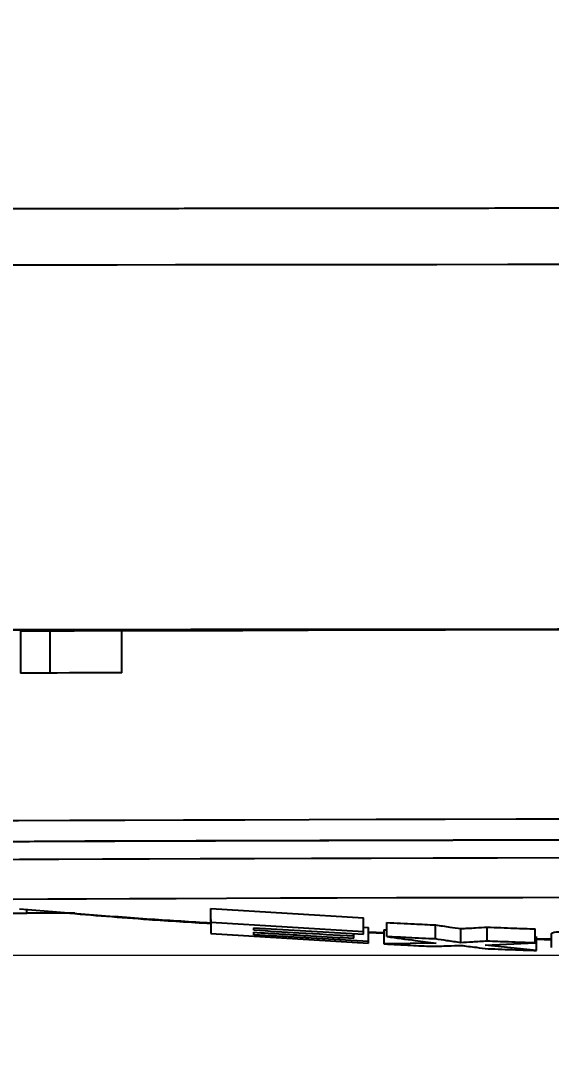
# Model space of a CAD drawing. Header units: millimetres. Extents: x 2462 to 4142, y 835 to 2023.
# Drawn here: x 3002.2 to 3040, y 1086.4 to 1159.9 of the extents above; entities that cross this region are included whole.
import ezdxf

# ---------------------------------------------------------------- set-up
doc = ezdxf.new("R2010")
doc.units = ezdxf.units.MM
doc.layers.add('标注', color=3, linetype='Continuous', lineweight=13)
doc.styles.add('SLDTEXTSTYLE1', font='txt.shx', dxfattribs={"width": 0.7, "bigfont": 'gbcbig.shx'})
doc.styles.get("Standard").update_dxf_attribs({"font": 'arial.ttf'})
doc.dimstyles.new('AM_ISO', dxfattribs={"dimtxt": 3.5, "dimasz": 3.5, "dimexe": 1, "dimexo": 1, "dimgap": 1.5, "dimtad": 1, "dimdsep": 46, "dimtxsty": 'Standard', "dimcen": 0, "dimclrd": 256, "dimclre": 256, "dimclrt": 2, "dimadec": 0, "dimazin": 2, "dimtp": 0.1, "dimtm": 0.1, "dimtfac": 0.71, "dimtdec": 3, "dimtmove": 0, "dimatfit": 3, "dimfxl": 0, "dimlwd": -1, "dimlwe": -1, "dimarcsym": 0})
doc.dimstyles.new('SLDDIMSTYLE12$0', dxfattribs={"dimtxt": 12, "dimasz": 10, "dimexe": 0, "dimexo": 0.0625, "dimgap": 0.875, "dimtad": 1, "dimdec": 1, "dimlfac": 1.8, "dimrnd": 1e-09, "dimzin": 12, "dimdsep": 46, "dimtxsty": 'SLDTEXTSTYLE1', "dimcen": 0.09, "dimdle": 8.16, "dimclrd": 3, "dimclre": 3, "dimadec": 0, "dimazin": 3, "dimtfac": 1, "dimtdec": 1, "dimtofl": 0, "dimtmove": 0, "dimatfit": 3, "dimfxl": 0, "dimfrac": 2, "dimtolj": 1, "dimlwd": 5, "dimlwe": 5, "dimarcsym": 0})

# ---------------------------------------------------------------- blocks, each defined once
blk = doc.blocks.new('*D31')
at = {"layer": 'Defpoints', "color": 0, "transparency": 16777216}
for p in [(3060.594, 1334.787), (2911.328, 1093.205), (3056.267, 1093.205)]:
    blk.add_point(p, dxfattribs=at)
at = {"layer": '标注', "linetype": 'ByBlock', "transparency": 16777216}
for p, q in [((3059.594, 1334.787), (2910.328, 1334.787)), ((2911.328, 1331.287), (2911.328, 1096.705)), ((3055.267, 1093.205), (2910.328, 1093.205))]:
    blk.add_line(p, q, dxfattribs=at)
at = {"layer": '标注', "transparency": 16777216}
for points in [[(2910.745, 1331.287), (2911.911, 1331.287), (2911.328, 1334.787)], [(2910.745, 1096.705), (2911.911, 1096.705), (2911.328, 1093.205)]]:
    blk.add_solid(points, dxfattribs=at)
at = {"layer": '标注', "color": 2, "transparency": 16777216, "insert": (2900.685, 1201.897), "char_height": 8, "attachment_point": 5, "rotation": 90}
blk.add_mtext('\\A1;{\\fSimSun|b0|i0|c134|p2;\\H2.28571x;245}', dxfattribs=at)
blk = doc.blocks.new('*D32')
at = {"layer": 'Defpoints', "color": 0, "transparency": 16777216}
for p in [(3056.267, 1093.205), (2911.291, 1059.416), (3060.857, 1059.416)]:
    blk.add_point(p, dxfattribs=at)
at = {"layer": '标注', "color": 3, "lineweight": 5, "transparency": 16777216}
blk.add_line((3056.205, 1093.205), (2911.291, 1093.205), dxfattribs=at)
at = {"layer": '标注', "color": 3, "linetype": 'Continuous', "lineweight": 5, "transparency": 16777216}
for p, q in [((2911.291, 1083.205), (2911.291, 1069.416)), ((3060.794, 1059.416), (2911.291, 1059.416))]:
    blk.add_line(p, q, dxfattribs=at)
at = {"layer": '标注', "color": 3, "transparency": 16777216}
for points in [[(2909.625, 1083.205), (2912.958, 1083.205), (2911.291, 1093.205)], [(2909.625, 1069.416), (2912.958, 1069.416), (2911.291, 1059.416)]]:
    blk.add_solid(points, dxfattribs=at)
at = {"layer": '标注', "color": 0, "transparency": 16777216, "insert": (2898.988, 1076.256), "char_height": 10, "attachment_point": 5, "rotation": 90, "style": 'SLDTEXTSTYLE1'}
blk.add_mtext('\\A1;{\\H2.28571x;45}', dxfattribs=at)

msp = doc.modelspace()

# ---------------------------------------------------------------- linework, layer by layer
at = {"color": 7, "linetype": 'Continuous', "lineweight": 25}
for p, q in [((3002.167, 1116.335), (3002.172, 1113.335)), ((3004.277, 1116.335), (3002.167, 1116.335)), ((3004.282, 1113.343), (3004.277, 1116.335)), ((3009.387, 1113.361), (3009.382, 1116.361)), ((3001.203, 1096.232), (3002.604, 1096.232)), ((3002.604, 1096.232), (3002.604, 1096.5)), ((3006.043, 1096.232), (3002.604, 1096.232)), ((3015.738, 1096.558), (3026.625, 1095.886)), ((3015.74, 1095.777), (3015.738, 1096.558)), ((3015.74, 1095.554), (3015.738, 1096.558)), ((3015.74, 1095.777), (3015.741, 1094.774)), ((3026.627, 1094.883), (3015.74, 1095.554)), ((3015.74, 1095.554), (3015.741, 1094.774)), ((3026.627, 1094.883), (3026.625, 1095.886)), ((3028.298, 1094.551), (3028.296, 1095.554)), ((3031.76, 1094.385), (3031.759, 1095.388)), ((3015.741, 1094.774), (3026.975, 1094.085)), ((3018.796, 1095.182), (3026.627, 1094.718)), ((3026.975, 1094.199), (3018.796, 1094.681)), ((3025.945, 1094.578), (3025.945, 1094.758)), ((3026.627, 1095.222), (3026.973, 1095.202)), ((3026.975, 1094.199), (3026.973, 1095.202)), ((3026.973, 1094.898), (3028.083, 1094.841)), ((3028.084, 1094.764), (3026.973, 1094.822)), ((3028.083, 1095.03), (3028.297, 1095.034)), ((3028.083, 1095.03), (3028.085, 1094.028)), ((3033.563, 1094.122), (3033.562, 1095.124)), ((3035.457, 1094.229), (3035.455, 1095.231)), ((3038.869, 1094.103), (3038.867, 1095.105)), ((3040.03, 1093.771), (3040.029, 1094.773)), ((3031.802, 1094.097), (3028.085, 1094.028)), ((3035.315, 1093.947), (3038.869, 1094.103)), ((3038.961, 1093.566), (3035.315, 1093.947)), ((3038.961, 1093.566), (3038.96, 1094.567)), ((3038.96, 1094.421), (3040.029, 1094.389)), ((3040.029, 1094.307), (3038.96, 1094.341))]:
    msp.add_line(p, q, dxfattribs=at)
at = {"color": 7, "linetype": 'Continuous', "lineweight": 25, "flags": 128}
for points in [[(2983.14, 1142.366), (2984.264, 1142.376), (2985.739, 1142.386), (2987.559, 1142.395), (2989.715, 1142.405), (2992.197, 1142.414), (2994.995, 1142.422), (2998.096, 1142.43), (3001.485, 1142.438), (3005.148, 1142.446), (3009.067, 1142.453), (3013.226, 1142.459), (3017.605, 1142.465), (3022.184, 1142.47), (3026.943, 1142.475), (3031.86, 1142.479), (3036.913, 1142.482), (3042.078, 1142.485), (3047.334, 1142.487)], [(3009.382, 1116.354), (3008.675, 1116.351), (3007.765, 1116.348), (3006.87, 1116.345), (3005.99, 1116.341), (3005.126, 1116.338), (3004.277, 1116.335)], [(3009.382, 1116.361), (3013.592, 1116.375), (3018.028, 1116.389), (3022.669, 1116.402), (3027.493, 1116.415), (3032.479, 1116.428), (3037.602, 1116.44), (3042.839, 1116.452), (3048.167, 1116.463)], [(3009.387, 1113.361), (3008.436, 1113.358), (3007.498, 1113.355), (3006.574, 1113.352), (3005.664, 1113.348), (3004.769, 1113.345), (3003.889, 1113.342), (3003.023, 1113.339), (3002.172, 1113.335)], [(2983.542, 1102.731), (2984.682, 1102.743), (2986.173, 1102.755), (2988.009, 1102.768), (2990.18, 1102.781), (2992.678, 1102.794), (2995.49, 1102.807), (2998.605, 1102.821), (3002.007, 1102.835), (3005.682, 1102.848), (3009.613, 1102.862), (3013.783, 1102.876), (3018.171, 1102.889), (3022.759, 1102.902), (3027.526, 1102.915), (3032.45, 1102.927), (3037.508, 1102.94), (3042.679, 1102.951), (3047.938, 1102.962)], [(3048.209, 1101.46), (3043.049, 1101.449), (3037.975, 1101.438), (3033.011, 1101.426), (3028.18, 1101.414), (3023.502, 1101.401), (3019, 1101.388), (3014.694, 1101.375), (3010.603, 1101.362), (3006.746, 1101.348), (3003.139, 1101.335), (2999.801, 1101.321), (2996.745, 1101.308), (2993.985, 1101.295), (2991.534, 1101.282), (2989.403, 1101.269), (2987.602, 1101.257), (2986.139, 1101.244), (2985.02, 1101.233)], [(3057.284, 1101.464), (3057.231, 1101.464), (3052.233, 1101.454), (3047.286, 1101.444), (3042.413, 1101.434), (3037.639, 1101.422), (3032.987, 1101.411), (3028.482, 1101.399), (3024.144, 1101.387), (3019.997, 1101.374), (3016.059, 1101.362), (3012.353, 1101.349), (3008.894, 1101.336), (3005.702, 1101.323), (3002.791, 1101.311), (3000.176, 1101.298), (2997.871, 1101.286), (2995.887, 1101.274), (2994.233, 1101.262), (2992.918, 1101.25), (2991.948, 1101.239), (2991.329, 1101.229), (2991.063, 1101.219), (2991.052, 1101.217)], [(2991.119, 1099.98), (2991.295, 1099.99), (2991.821, 1100), (2992.697, 1100.011), (2993.916, 1100.022), (2995.472, 1100.034), (2997.36, 1100.045), (2999.568, 1100.058), (3002.086, 1100.07), (3004.901, 1100.083), (3008.001, 1100.096), (3011.368, 1100.108), (3014.987, 1100.121), (3018.84, 1100.134), (3022.908, 1100.146), (3027.17, 1100.158), (3031.605, 1100.17), (3036.192, 1100.182), (3040.908, 1100.193), (3045.73, 1100.204), (3050.633, 1100.214), (3055.594, 1100.224), (3057.394, 1100.227)], [(2993.81, 1097.156), (2993.884, 1097.165), (2994.303, 1097.175), (2995.079, 1097.185), (2996.208, 1097.196), (2997.684, 1097.208), (2999.5, 1097.219), (3001.645, 1097.232), (3004.108, 1097.244), (3006.878, 1097.256), (3009.938, 1097.269), (3013.273, 1097.282), (3016.865, 1097.294), (3020.696, 1097.307), (3024.745, 1097.319), (3028.991, 1097.331), (3033.413, 1097.343), (3037.985, 1097.354), (3042.685, 1097.366), (3047.488, 1097.376), (3052.369, 1097.386), (3057.302, 1097.396), (3062.26, 1097.404)]]:
    msp.add_lwpolyline(points, dxfattribs=at)
at = {"color": 7, "linetype": 'Continuous', "lineweight": 25}
for points, knots in [([(3048.062, 1146.48), (3045.663, 1146.479), (3040.82, 1146.477), (3033.731, 1146.473), (3026.773, 1146.467), (3020.072, 1146.459), (3013.734, 1146.451), (3007.889, 1146.441), (3002.623, 1146.43), (2998.014, 1146.418), (2994.127, 1146.405), (2991.004, 1146.392), (2988.584, 1146.379), (2987.577, 1146.369), (2987.078, 1146.365)], [0, 0, 0, 0, 0.079959, 0.161371, 0.244142, 0.328893, 0.414216, 0.5, 0.585778, 0.671102, 0.755858, 0.838624, 0.920039, 1, 1, 1, 1]), ([(2991.675, 1116.288), (2990.727, 1116.293), (2988.632, 1116.304), (2986.879, 1116.321), (2986.173, 1116.339), (2986.797, 1116.358), (2988.697, 1116.376), (2991.851, 1116.394), (2996.203, 1116.411), (3001.68, 1116.426), (3008.187, 1116.44), (3015.612, 1116.452), (3023.83, 1116.463), (3032.698, 1116.471), (3042.073, 1116.477), (3049.302, 1116.48), (3053.38, 1116.48), (3054.169, 1116.481)], [0, 0, 0, 0, 0.058714, 0.129808, 0.200902, 0.271995, 0.343089, 0.414183, 0.485276, 0.55637, 0.627464, 0.698558, 0.769651, 0.840745, 0.911839, 0.982932, 1, 1, 1, 1]), ([(3002.096, 1096.54), (3005.214, 1096.282), (3009.735, 1095.907), (3014.317, 1095.623), (3015.74, 1095.535)], [0, 0, 0, 0, 0.68951, 1, 1, 1, 1]), ([(3015.74, 1095.469), (3014.259, 1095.561), (3010.754, 1095.779), (3007.294, 1096.066), (3005.297, 1096.232)], [0, 0, 0, 0, 0.422605, 1, 1, 1, 1]), ([(3028.296, 1095.554), (3028.947, 1095.522), (3030.101, 1095.464), (3031.256, 1095.411), (3031.759, 1095.388)], [0, 0, 0, 0, 0.56439, 1, 1, 1, 1]), ([(3031.759, 1095.388), (3032.101, 1095.336), (3032.702, 1095.246), (3033.303, 1095.16), (3033.562, 1095.124)], [0, 0, 0, 0, 0.570017, 1, 1, 1, 1]), ([(3018.796, 1095.006), (3018.796, 1095.037), (3018.796, 1095.094), (3018.796, 1095.155), (3018.796, 1095.182)], [0, 0, 0, 0, 0.556914, 1, 1, 1, 1]), ([(3025.945, 1094.578), (3024.635, 1094.652), (3022.252, 1094.784), (3019.869, 1094.937), (3018.796, 1095.006)], [0, 0, 0, 0, 0.549556, 1, 1, 1, 1]), ([(3018.796, 1094.864), (3020.158, 1094.778), (3022.54, 1094.626), (3024.924, 1094.494), (3025.946, 1094.437)], [0, 0, 0, 0, 0.571417, 1, 1, 1, 1]), ([(3018.796, 1094.681), (3018.796, 1094.714), (3018.796, 1094.772), (3018.796, 1094.836), (3018.796, 1094.864)], [0, 0, 0, 0, 0.556665, 1, 1, 1, 1]), ([(3026.627, 1094.718), (3026.627, 1094.748), (3026.627, 1094.801), (3026.627, 1094.858), (3026.627, 1094.883)], [0, 0, 0, 0, 0.55628, 1, 1, 1, 1]), ([(3033.562, 1095.124), (3033.914, 1095.142), (3034.545, 1095.175), (3035.176, 1095.214), (3035.455, 1095.231)], [0, 0, 0, 0, 0.557996, 1, 1, 1, 1]), ([(3035.455, 1095.231), (3036.096, 1095.206), (3037.234, 1095.162), (3038.371, 1095.122), (3038.867, 1095.105)], [0, 0, 0, 0, 0.5636271, 1, 1, 1, 1]), ([(3040.029, 1094.773), (3040.068, 1094.814), (3040.138, 1094.888), (3040.993, 1094.934), (3041.372, 1094.954)], [0, 0, 0, 0, 0.556041, 1, 1, 1, 1]), ([(3025.946, 1094.437), (3025.946, 1094.463), (3025.945, 1094.508), (3025.945, 1094.557), (3025.945, 1094.578)], [0, 0, 0, 0, 0.556601, 1, 1, 1, 1]), ([(3026.975, 1094.085), (3026.975, 1094.106), (3026.975, 1094.143), (3026.975, 1094.182), (3026.975, 1094.199)], [0, 0, 0, 0, 0.556911, 1, 1, 1, 1]), ([(3028.085, 1094.028), (3028.729, 1093.996), (3029.867, 1093.939), (3031.004, 1093.886), (3031.496, 1093.863)], [0, 0, 0, 0, 0.566888, 1, 1, 1, 1]), ([(3028.298, 1094.551), (3028.971, 1094.46), (3030.139, 1094.3), (3031.307, 1094.157), (3031.802, 1094.097)], [0, 0, 0, 0, 0.5766331, 1, 1, 1, 1]), ([(3031.76, 1094.385), (3031.119, 1094.415), (3029.965, 1094.468), (3028.811, 1094.526), (3028.298, 1094.551)], [0, 0, 0, 0, 0.555599, 1, 1, 1, 1]), ([(3031.496, 1093.863), (3031.882, 1093.873), (3032.571, 1093.892), (3033.26, 1093.916), (3033.564, 1093.927)], [0, 0, 0, 0, 0.558911, 1, 1, 1, 1]), ([(3033.563, 1094.122), (3033.233, 1094.168), (3032.632, 1094.254), (3032.031, 1094.345), (3031.76, 1094.385)], [0, 0, 0, 0, 0.549983, 1, 1, 1, 1]), ([(3035.457, 1094.229), (3035.102, 1094.207), (3034.471, 1094.169), (3033.84, 1094.136), (3033.563, 1094.122)], [0, 0, 0, 0, 0.561954, 1, 1, 1, 1]), ([(3033.564, 1093.927), (3033.935, 1093.881), (3034.583, 1093.799), (3035.231, 1093.725), (3035.509, 1093.693)], [0, 0, 0, 0, 0.572061, 1, 1, 1, 1]), ([(3038.869, 1094.103), (3038.236, 1094.125), (3037.099, 1094.165), (3035.962, 1094.209), (3035.457, 1094.229)], [0, 0, 0, 0, 0.556353, 1, 1, 1, 1]), ([(3035.509, 1093.693), (3036.161, 1093.667), (3037.312, 1093.623), (3038.463, 1093.583), (3038.961, 1093.566)], [0, 0, 0, 0, 0.566608, 1, 1, 1, 1])]:
    msp.add_open_spline(points, degree=3, knots=knots, dxfattribs=at)
msp.add_open_spline([(2983.14, 1116.366), (2983.691, 1116.371), (2984.791, 1116.381), (2987.442, 1116.395), (2990.793, 1116.409), (2994.882, 1116.422), (2999.65, 1116.435), (3005.052, 1116.446), (3011.032, 1116.456), (3017.53, 1116.465), (3024.478, 1116.473), (3031.81, 1116.479), (3039.438, 1116.484), (3044.702, 1116.486), (3047.334, 1116.487)], degree=3, dxfattribs=at)

# ---------------------------------------------------------------- dimensions: what is measured, and where the dimension line sits
at = {"layer": '标注'}
for base, p1, p2, text, dimstyle, override, picture, middle in [((2911.328, 1093.205), (3060.594, 1334.787), (3056.267, 1093.205), '{\\fSimSun|b0|i0|c134|p2;\\H2.28571x;245}', 'AM_ISO', {"dimtxt": 8, "dimtp": 0, "dimtm": 0, "dimtfac": 1, "dimtolj": 1, "dimtzin": 0}, '*D31', (2911.328, 1201.897)), ((2911.291, 1059.416), (3056.267, 1093.205), (3060.857, 1059.416), '{\\H2.28571x;45}', 'SLDDIMSTYLE12$0', {"dimtxt": 10, "dimtdec": 3, "dimtzin": 0}, '*D32', (2911.291, 1076.256))]:
    dim = msp.add_linear_dim(base=base, p1=p1, p2=p2, angle=90, text=text, dimstyle=dimstyle, override=override, dxfattribs=at)
    dim.commit()
    dim.dimension.update_dxf_attribs({"geometry": picture, "text_midpoint": middle, "dimtype": 160})

doc.saveas('drawing.dxf')
